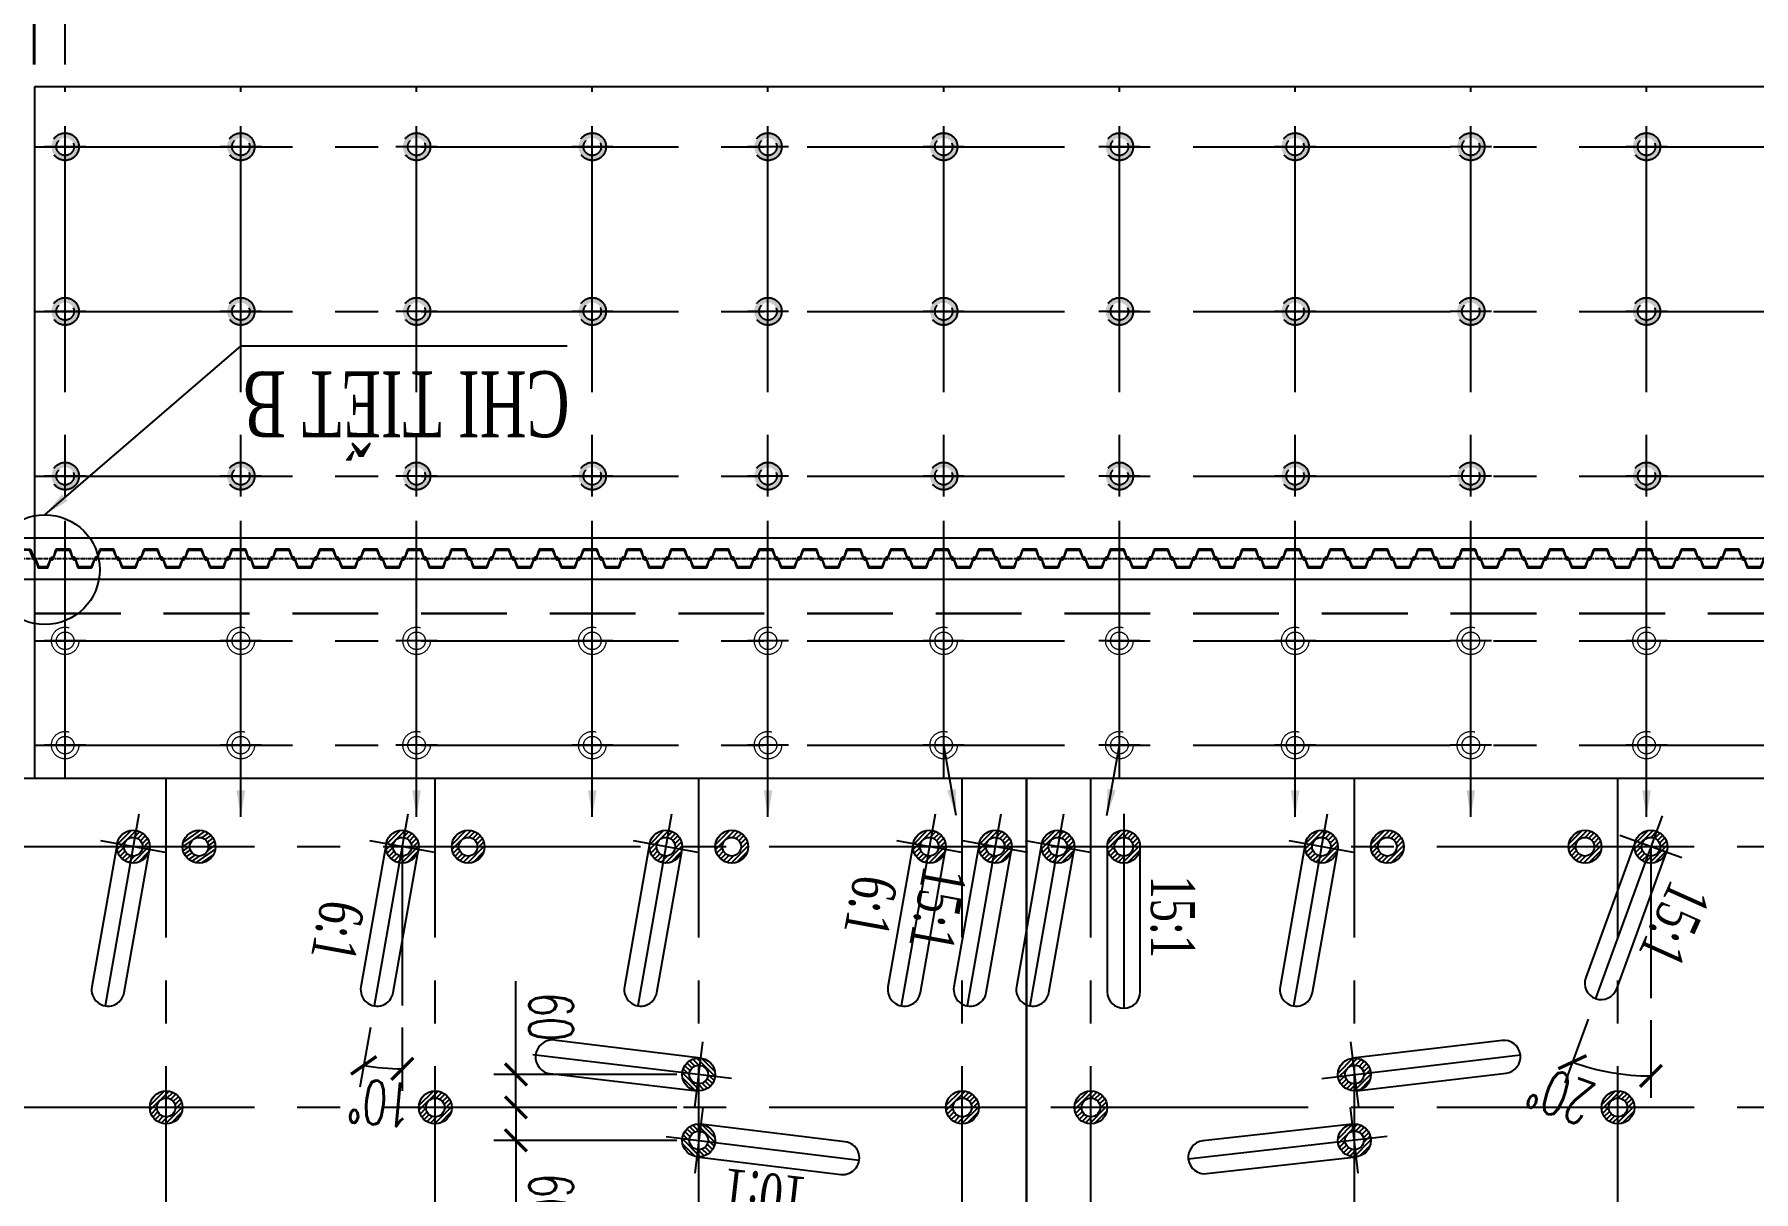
# Model space of a CAD drawing. Extents: x -57534 to 10615, y -13723 to 96319.
# Drawn here: x -26724 to -23593, y 48929 to 51037 of the extents above; entities that cross this region are included whole.
import ezdxf
from ezdxf.enums import TextEntityAlignment as Align

# ---------------------------------------------------------------- set-up
doc = ezdxf.new("R2010")
doc.units = 0
doc.header["$LTSCALE"] = 5
doc.header["$MEASUREMENT"] = 0
for name, pattern in [('CENTER', [2, 1.25, -0.25, 0.25, -0.25]), ('CENTER2', [1.125, 0.75, -0.125, 0.125, -0.125]), ('HIDDEN', [0.375, 0.25, -0.125])]:
    doc.linetypes.add(name, pattern=pattern)
doc.layers.get('0').update_dxf_attribs({"linetype": 'CONTINUOUS'})
doc.layers.get('DEFPOINTS').update_dxf_attribs({"linetype": 'CONTINUOUS'})
for name, color, linetype in [('BORDER', 2, 'CONTINUOUS'), ('CENTER', 9, 'CENTER2'), ('Coc', 2, 'CONTINUOUS'), ('Cochh', 7, 'CONTINUOUS'), ('Cu', 230, 'CONTINUOUS'), ('Dam', 4, 'CONTINUOUS'), ('DIMENSION', 4, 'CONTINUOUS'), ('HATCH', 7, 'CONTINUOUS'), ('PILE-D600', 20, 'CONTINUOUS'), ('STEEL', 1, 'CONTINUOUS'), ('TEXT', 3, 'CONTINUOUS')]:
    doc.layers.add(name, color=color, linetype=linetype)
doc.layers.add('Border k in', color=241, linetype='CONTINUOUS', lineweight=30, plot=False)
doc.layers.add('KHUAT', color=235, linetype='HIDDEN', lineweight=18)
doc.styles.add('DIM', font='romans.shx', dxfattribs={"width": 0.65})
doc.styles.add('THUONG', font='vntimeh.shx', dxfattribs={"width": 0.65})
doc.dimstyles.new('1-400', dxfattribs={"dimscale": 400, "dimtxt": 0.22, "dimasz": 0.12, "dimexe": 0.1, "dimexo": 0.1, "dimgap": 0.08, "dimtad": 1, "dimdec": 0, "dimzin": 0, "dimdsep": 46, "dimtxsty": 'DIM', "dimblk": 'ARCHTICK', "dimcen": 0.15, "dimdle": 0.1, "dimclrd": 4, "dimclre": 7, "dimclrt": 2, "dimaunit": 1, "dimadec": 0, "dimazin": 0, "dimtfac": 1, "dimtdec": 0, "dimtix": 1, "dimtmove": 1, "dimatfit": 3, "dimfxl": 1, "dimtolj": 1, "dimtzin": 0, "dimarcsym": 0})
doc.dimstyles.new('400.Ph', dxfattribs={"dimscale": 400, "dimtxt": 0.2, "dimasz": 0.1, "dimexe": 0.1, "dimexo": 0.1, "dimgap": 0.06, "dimtad": 1, "dimdec": 0, "dimzin": 0, "dimdsep": 46, "dimtxsty": 'DIM', "dimblk": 'ARCHTICK', "dimcen": 0.15, "dimdle": 0.1, "dimclrd": 256, "dimclre": 7, "dimclrt": 6, "dimadec": 0, "dimazin": 0, "dimtfac": 1, "dimtdec": 0, "dimtix": 1, "dimtmove": 0, "dimatfit": 3, "dimfxl": 1, "dimtolj": 1, "dimtzin": 0, "dimarcsym": 0})

# ---------------------------------------------------------------- blocks, each defined once
blk = doc.blocks.new('CocD500_HH')
at = {"layer": 'CENTER', "ltscale": 50}
for p, q in [((0, 37.5), (0, -37.5)), ((-37.5, 0), (37.5, 0))]:
    blk.add_line(p, q, dxfattribs=at)
at = {"layer": 'KHUAT', "ltscale": 100}
for radius in [25, 16]:
    blk.add_circle((0, 0), radius, dxfattribs=at)
blk = doc.blocks.new('_ArchTick')
at = {"color": 0, "linetype": 'ByBlock', "const_width": 0.15}
blk.add_lwpolyline([(-0.5, -0.5), (0.5, 0.5)], dxfattribs=at)
blk = doc.blocks.new('cocbs')
at = {"layer": 'Coc'}
h = blk.add_hatch(color=256, dxfattribs=at)
h.paths.add_polyline_path([(-46596.3, 9805.7), (-46596.3, 9796.7, -0.414214), (-46580.3, 9780.7), (-46571.3, 9780.7, 0.414214)])
h.paths.add_polyline_path([(-46571.3, 9780.7), (-46580.3, 9780.7, -0.414214), (-46596.3, 9764.7), (-46596.3, 9755.7, 0.414214)])
h.paths.add_polyline_path([(-46612.3, 9780.7), (-46621.3, 9780.7, 0.414214), (-46596.3, 9755.7), (-46596.3, 9764.7, -0.414214)])
h.paths.add_polyline_path([(-46596.3, 9796.7), (-46596.3, 9805.7, 0.414214), (-46621.3, 9780.7), (-46612.3, 9780.7, -0.414214)])
at = {"layer": 'Coc', "color": 8, "linetype": 'HIDDEN', "ltscale": 50}
for radius in [25, 16]:
    blk.add_circle((-46596.3, 9780.7), radius, dxfattribs=at)
at = {"layer": 'Cochh', "linetype": 'CENTER', "ltscale": 25}
for p, q in [((-46596.3, 9818.2), (-46596.3, 9743.2)), ((-46633.8, 9780.7), (-46558.8, 9780.7))]:
    blk.add_line(p, q, dxfattribs=at)
blk = doc.blocks.new('*D166')
at = {"layer": 'DEFPOINTS', "color": 0}
for p in [(-33730.1, 9967.7), (-33675.1, 9967.7), (-33675.1, 9620.6)]:
    blk.add_point(p, dxfattribs=at)
at = {"layer": 'DIMENSION', "color": 7, "lineweight": -2}
for p, q in [((-33730.1, 9927.7), (-33730.1, 9580.6)), ((-33675.1, 9927.7), (-33675.1, 9580.6))]:
    blk.add_line(p, q, dxfattribs=at)
at = {"layer": 'DIMENSION', "lineweight": -2}
for p, q in [((-33770.1, 9620.6), (-33635.1, 9620.6)), ((-33702.6, 9620.6), (-33750.2, 9440.5)), ((-33750.2, 9440.5), (-33882.4, 9440.5))]:
    blk.add_line(p, q, dxfattribs=at)
at = {"layer": 'DIMENSION', "lineweight": -2, "xscale": 40, "yscale": 40, "zscale": 40, "rotation": 180}
blk.add_blockref('_ArchTick', (-33730.1, 9620.6), dxfattribs=at)
at = {"layer": 'DIMENSION', "lineweight": -2, "xscale": 40, "yscale": 40, "zscale": 40}
blk.add_blockref('_ArchTick', (-33675.1, 9620.6), dxfattribs=at)
at = {"layer": 'DIMENSION', "color": 6, "insert": (-33816.3, 9504.5), "char_height": 80, "attachment_point": 5, "style": 'DIM'}
blk.add_mtext('\\A1;55', dxfattribs=at)
blk = doc.blocks.new('*D167')
at = {"layer": 'DEFPOINTS', "color": 0}
for p in [(-33673.1, 9967.7), (-33623.1, 9967.7), (-33623.1, 9620.6)]:
    blk.add_point(p, dxfattribs=at)
at = {"layer": 'DIMENSION', "color": 7, "lineweight": -2}
for p, q in [((-33673.1, 9927.7), (-33673.1, 9580.6)), ((-33623.1, 9927.7), (-33623.1, 9580.6))]:
    blk.add_line(p, q, dxfattribs=at)
at = {"layer": 'DIMENSION', "lineweight": -2}
for p, q in [((-33713.1, 9620.6), (-33583.1, 9620.6)), ((-33648.1, 9620.6), (-33608.7, 9440.6)), ((-33608.7, 9440.6), (-33476.5, 9440.6))]:
    blk.add_line(p, q, dxfattribs=at)
at = {"layer": 'DIMENSION', "lineweight": -2, "xscale": 40, "yscale": 40, "zscale": 40, "rotation": 180}
blk.add_blockref('_ArchTick', (-33673.1, 9620.6), dxfattribs=at)
at = {"layer": 'DIMENSION', "lineweight": -2, "xscale": 40, "yscale": 40, "zscale": 40}
blk.add_blockref('_ArchTick', (-33623.1, 9620.6), dxfattribs=at)
at = {"layer": 'DIMENSION', "color": 6, "insert": (-33542.6, 9504.6), "char_height": 80, "attachment_point": 5, "style": 'DIM'}
blk.add_mtext('\\A1;50', dxfattribs=at)
blk = doc.blocks.new('*D266')
at = {"layer": 'DEFPOINTS', "color": 0}
for p in [(-59230.4, 11767.5), (-59278.9, 11628.7), (-59178.2, 11629.4), (-59278.9, 11352.7), (-59299.4, 11296.3)]:
    blk.add_point(p, dxfattribs=at)
at = {"layer": 'DIMENSION', "color": 7, "lineweight": -2}
for p, q in [((-59278.9, 11668.7), (-59278.9, 11810.3)), ((-59164.5, 11667), (-59122.3, 11782.7))]:
    blk.add_line(p, q, dxfattribs=at)
at = {"layer": 'DIMENSION', "lineweight": -2}
blk.add_arc((-59278.9, 11352.7), 417.6, 70, 90, dxfattribs=at)
at = {"layer": 'DIMENSION', "lineweight": -2, "xscale": 40, "yscale": 40, "zscale": 40}
for p, rotation in [((-59278.9, 11770.3), 179.9999999999996), ((-59136, 11745.2), 340.0000000000064)]:
    blk.add_blockref('_ArchTick', p, dxfattribs=dict(at, rotation=rotation))
at = {"layer": 'DIMENSION', "color": 6, "insert": (-59114.1, 11805.3), "char_height": 80, "attachment_point": 5, "rotation": 340, "style": 'DIM'}
blk.add_mtext('\\A1;20°', dxfattribs=at)
blk = doc.blocks.new('*D302')
at = {"layer": 'DEFPOINTS', "color": 0}
for p in [(-67972.6, 11754.5), (-68019.5, 11642.2), (-67968.4, 11642.7), (-68019.5, 11352.7), (-68029.9, 11293.6)]:
    blk.add_point(p, dxfattribs=at)
at = {"layer": 'DIMENSION', "color": 7, "lineweight": -2}
for p, q in [((-68019.5, 11682.2), (-68019.5, 11797.3)), ((-67961.5, 11682), (-67942.3, 11790.5))]:
    blk.add_line(p, q, dxfattribs=at)
at = {"layer": 'DIMENSION', "lineweight": -2}
blk.add_arc((-68019.5, 11352.7), 404.6, 80, 90, dxfattribs=at)
at = {"layer": 'DIMENSION', "lineweight": -2, "xscale": 40, "yscale": 40, "zscale": 40}
for p, rotation in [((-68019.5, 11757.3), 179.9999999999964), ((-67949.3, 11751.1), 350.000000000006)]:
    blk.add_blockref('_ArchTick', p, dxfattribs=dict(at, rotation=rotation))
at = {"layer": 'DIMENSION', "color": 6, "insert": (-67978.7, 11819.5), "char_height": 80, "attachment_point": 5, "rotation": 355, "style": 'DIM'}
blk.add_mtext('\\A1;10°', dxfattribs=at)
blk = doc.blocks.new('*D303')
at = {"layer": 'DEFPOINTS', "color": 0}
for p in [(-68559.5, 11827.7), (-68226.5, 11827.7), (-68559.5, 11767.7)]:
    blk.add_point(p, dxfattribs=at)
at = {"layer": 'DIMENSION', "color": 7, "lineweight": -2}
for p, q in [((-68519.5, 11827.7), (-68186.5, 11827.7)), ((-68519.5, 11767.7), (-68186.5, 11767.7))]:
    blk.add_line(p, q, dxfattribs=at)
at = {"layer": 'DIMENSION', "lineweight": -2}
for p, q in [((-68226.5, 11827.7), (-68226.5, 11727.7)), ((-68226.5, 11767.7), (-68226.5, 11598))]:
    blk.add_line(p, q, dxfattribs=at)
at = {"layer": 'DIMENSION', "lineweight": -2, "xscale": 40, "yscale": 40, "zscale": 40}
for p, rotation in [((-68226.5, 11827.7), 90), ((-68226.5, 11767.7), 270)]:
    blk.add_blockref('_ArchTick', p, dxfattribs=dict(at, rotation=rotation))
at = {"layer": 'DIMENSION', "color": 6, "insert": (-68290.5, 11662.8), "char_height": 80, "attachment_point": 5, "rotation": 90, "style": 'DIM'}
blk.add_mtext('\\A1;60', dxfattribs=at)
blk = doc.blocks.new('*D304')
at = {"layer": 'DEFPOINTS', "color": 0}
for p in [(-68559.5, 11887.7), (-68559.5, 11827.7), (-68226.5, 11827.7)]:
    blk.add_point(p, dxfattribs=at)
at = {"layer": 'DIMENSION', "lineweight": -2}
for p, q in [((-68226.5, 11887.7), (-68226.5, 12057.4)), ((-68226.5, 11827.7), (-68226.5, 11927.7))]:
    blk.add_line(p, q, dxfattribs=at)
at = {"layer": 'DIMENSION', "color": 7, "lineweight": -2}
for p, q in [((-68519.5, 11887.7), (-68186.5, 11887.7)), ((-68519.5, 11827.7), (-68186.5, 11827.7))]:
    blk.add_line(p, q, dxfattribs=at)
at = {"layer": 'DIMENSION', "lineweight": -2, "xscale": 40, "yscale": 40, "zscale": 40}
for p, rotation in [((-68226.5, 11887.7), 90), ((-68226.5, 11827.7), 270)]:
    blk.add_blockref('_ArchTick', p, dxfattribs=dict(at, rotation=rotation))
at = {"layer": 'DIMENSION', "color": 6, "insert": (-68290.5, 11992.5), "char_height": 80, "attachment_point": 5, "rotation": 90, "style": 'DIM'}
blk.add_mtext('\\A1;60', dxfattribs=at)
blk = doc.blocks.new('Cu thep kieu IVL')
at = {"layer": 'CENTER'}
for p, q in [((-20, 19.2), (-20, 14.8)), ((20, 19.2), (20, 14.8))]:
    blk.add_line(p, q, dxfattribs=at)
at = {"layer": 'Cu'}
blk.add_lwpolyline([(-11.6, 2.3, 0.331206), (-10.7, 1.6), (10.7, 1.6, 0.331206), (11.6, 2.3), (18.1, 18.4, -0.331206), (19.1, 19.2), (20.3, 19.2, -0.223582), (21.5, 18.6, -0.452935), (21.1, 16.7), (20, 16.2, -0.518485), (19.2, 16.4, -0.300037), (19.7, 16.9), (20.7, 17.4, 0.427626), (20.8, 18.1, 0.215462), (20.3, 18.4), (19.5, 18.4, 0.331206), (18.7, 17.8), (13.4, 1.3, -0.331206), (11.7, 0), (-11.7, 0, -0.331206), (-13.4, 1.3), (-18.7, 17.8, 0.331206), (-19.5, 18.4), (-20.3, 18.4, 0.215462), (-20.8, 18.1, 0.427626), (-20.7, 17.4), (-19.7, 16.9, -0.300037), (-19.2, 16.4, -0.518485), (-20, 16.2), (-21.1, 16.7, -0.452935), (-21.5, 18.6, -0.223582), (-20.3, 19.2), (-19.1, 19.2, -0.331206), (-18.1, 18.4)], format="xyb", close=True, dxfattribs=at)
blk = doc.blocks.new('*U418')
at = {"layer": 'STEEL', "rotation": 180}
for p in [(3720, 34), (3800, 34), (3880, 34), (3960, 34), (4040, 34), (4120, 34), (4200, 34), (4280, 34), (4360, 34), (4440, 34), (4520, 34), (4600, 34), (4680, 34), (4760, 34), (4840, 34), (4920, 34), (5000, 34), (5080, 34), (5160, 34), (5240, 34), (5320, 34), (5400, 34), (5480, 34), (5560, 34), (5640, 34), (5720, 34), (5800, 34), (5880, 34), (5960, 34), (6040, 34), (6120, 34), (6200, 34), (6280, 34), (6360, 34), (6440, 34), (6520, 34), (6600, 34), (6680, 34), (6760, 34)]:
    blk.add_blockref('Cu thep kieu IVL', p, dxfattribs=at)
at = {"layer": 'STEEL'}
for p in [(3680, 0), (3760, 0), (3840, 0), (3920, 0), (4000, 0), (4080, 0), (4160, 0), (4240, 0), (4320, 0), (4400, 0), (4480, 0), (4560, 0), (4640, 0), (4720, 0), (4800, 0), (4880, 0), (4960, 0), (5040, 0), (5120, 0), (5200, 0), (5280, 0), (5360, 0), (5440, 0), (5520, 0), (5600, 0), (5680, 0), (5760, 0), (5840, 0), (5920, 0), (6000, 0), (6080, 0), (6160, 0), (6240, 0), (6320, 0), (6400, 0), (6480, 0), (6560, 0), (6640, 0), (6720, 0)]:
    blk.add_blockref('Cu thep kieu IVL', p, dxfattribs=at)
blk = doc.blocks.new('*U419')
at = {"layer": 'STEEL'}
blk.add_blockref('Cu thep kieu IVL', (0, 0), dxfattribs=at)
blk = doc.blocks.new('pd2')
at = {"layer": 'HATCH'}
h = blk.add_hatch(dxfattribs=at)
h.set_pattern_fill('ANSI31', color=256, scale=50, angle=90, style=0)
h.set_pattern_definition([(45, (-78372.089, 19956.461), (4.4194174, -4.4194174), [])])
h.paths.add_polyline_path([(-58738.9, 11857.7, -1), (-58738.9, 11917.7, -1)])
h.paths.add_polyline_path([(-58738.9, 11904.7, 1), (-58738.9, 11870.7, 1)], flags=16)
h = blk.add_hatch(dxfattribs=at)
h.set_pattern_fill('ANSI31', color=256, scale=50, style=0)
h.set_pattern_definition([(45, (-51150.098, -7805.5305), (-4.4194174, 4.4194174), [])])
h.paths.add_polyline_path([(-59248.9, 11827.7, 1), (-59188.9, 11827.7, 1)])
h.paths.add_polyline_path([(-59201.9, 11827.7, -1), (-59235.9, 11827.7, -1)], flags=16)
h = blk.add_hatch(dxfattribs=at)
h.set_pattern_fill('ANSI31', color=256, scale=50, style=0)
h.set_pattern_definition([(45, (-50190.098, -7805.5305), (-4.4194174, 4.4194174), [])])
h.paths.add_polyline_path([(-58288.9, 11827.7, 1), (-58228.9, 11827.7, 1)])
h.paths.add_polyline_path([(-58241.9, 11827.7, -1), (-58275.9, 11827.7, -1)], flags=16)
h = blk.add_hatch(dxfattribs=at)
h.set_pattern_fill('ANSI31', color=256, scale=50, angle=90, style=0)
h.set_pattern_definition([(45, (-78372.089, 19836.461), (4.4194174, -4.4194174), [])])
h.paths.add_polyline_path([(-58738.9, 11737.7, -1), (-58738.9, 11797.7, -1)])
h.paths.add_polyline_path([(-58738.9, 11784.7, 1), (-58738.9, 11750.7, 1)], flags=16)
h = blk.add_hatch(dxfattribs=at)
h.set_pattern_fill('ANSI31', color=256, scale=50, style=0)
h.set_pattern_definition([(45, (-51210.098, -8280.5305), (-4.4194174, 4.4194174), [])])
h.paths.add_polyline_path([(-59308.9, 11352.7, 1), (-59248.9, 11352.7, 1)])
h.paths.add_polyline_path([(-59261.9, 11352.7, -1), (-59295.9, 11352.7, -1)], flags=16)
h = blk.add_hatch(dxfattribs=at)
h.set_pattern_fill('ANSI31', color=256, scale=50, style=0)
h.set_pattern_definition([(45, (-51090.098, -8280.5305), (-4.4194174, 4.4194174), [])])
h.paths.add_polyline_path([(-59188.9, 11352.7, 1), (-59128.9, 11352.7, 1)])
h.paths.add_polyline_path([(-59141.9, 11352.7, -1), (-59175.9, 11352.7, -1)], flags=16)
h = blk.add_hatch(dxfattribs=at)
h.set_pattern_fill('ANSI31', color=256, scale=50, style=0)
h.set_pattern_definition([(45, (-50730.098, -8280.5305), (-4.4194174, 4.4194174), [])])
h.paths.add_polyline_path([(-58828.9, 11352.7, 1), (-58768.9, 11352.7, 1)])
h.paths.add_polyline_path([(-58781.9, 11352.7, -1), (-58815.9, 11352.7, -1)], flags=16)
h = blk.add_hatch(dxfattribs=at)
h.set_pattern_fill('ANSI31', color=256, scale=50, style=0)
h.set_pattern_definition([(45, (-50610.098, -8280.5305), (-4.4194174, 4.4194174), [])])
h.paths.add_polyline_path([(-58708.9, 11352.7, 1), (-58648.9, 11352.7, 1)])
h.paths.add_polyline_path([(-58661.9, 11352.7, -1), (-58695.9, 11352.7, -1)], flags=16)
h = blk.add_hatch(dxfattribs=at)
h.set_pattern_fill('ANSI31', color=256, scale=50, style=0)
h.set_pattern_definition([(45, (-50250.098, -8280.5305), (-4.4194174, 4.4194174), [])])
h.paths.add_polyline_path([(-58348.9, 11352.7, 1), (-58288.9, 11352.7, 1)])
h.paths.add_polyline_path([(-58301.9, 11352.7, -1), (-58335.9, 11352.7, -1)], flags=16)
h = blk.add_hatch(dxfattribs=at)
h.set_pattern_fill('ANSI31', color=256, scale=50, style=0)
h.set_pattern_definition([(45, (-50130.098, -8280.5305), (-4.4194174, 4.4194174), [])])
h.paths.add_polyline_path([(-58228.9, 11352.7, 1), (-58168.9, 11352.7, 1)])
h.paths.add_polyline_path([(-58181.9, 11352.7, -1), (-58215.9, 11352.7, -1)], flags=16)
at = {"layer": 'BORDER'}
blk.add_lwpolyline([(-58141.9, 13627.7), (-58141.9, 11227.7), (-65685.9, 11227.7), (-65685.9, 13627.7)], dxfattribs=at)
at = {"layer": 'CENTER', "ltscale": 125}
for p, q in [((-59218.9, 13627.7), (-59218.9, 11227.7)), ((-58738.9, 13627.7), (-58738.9, 11227.7)), ((-58258.9, 13627.7), (-58258.9, 11227.7)), ((-58745.9, 11947.3), (-58731.9, 11828.1)), ((-58798.5, 11880.7), (-58436.4, 11922)), ((-65685.9, 11827.7), (-58141.9, 11827.7)), ((-58731.6, 11708.1), (-58746.2, 11827.2)), ((-58679.3, 11775), (-59041.1, 11731.8)), ((-59299.4, 11296.3), (-59178.2, 11629.4)), ((-58689.3, 11293.6), (-58627.7, 11642.7)), ((-58318.9, 11292.7), (-58318.9, 11647.1)), ((-58209.3, 11293.6), (-58147.7, 11642.7)), ((-59335.2, 11373.2), (-59222.5, 11332.2)), ((-65685.9, 11352.7), (-58141.9, 11352.7)), ((-58738, 11363.1), (-58619.8, 11342.3)), ((-58258, 11363.1), (-58139.8, 11342.3))]:
    blk.add_line(p, q, dxfattribs=at)
at = {"layer": 'DIMENSION'}
blk.add_line((-59278.9, 11352.7), (-59278.9, 11628.7), dxfattribs=at)
at = {"layer": 'PILE-D600', "linetype": 'Continuous', "ltscale": 0.7}
for points in [[(-58735.4, 11857.9), (-58462.7, 11888.7, 1), (-58469.7, 11948.3), (-58742.4, 11917.5)], [(-58742.5, 11797.5), (-59015, 11765.2, 1), (-59007.7, 11705.7), (-58735.2, 11737.9)], [(-59250.7, 11342.4), (-59160.2, 11590.9, 1), (-59216.6, 11611.4), (-59307.1, 11363)], [(-58649.3, 11347.5), (-58603.4, 11607.9, 1), (-58662.5, 11618.3), (-58708.4, 11357.9)], [(-58288.9, 11352.7), (-58288.9, 11617.1, 1), (-58348.9, 11617.1), (-58348.9, 11352.7)], [(-58169.3, 11347.5), (-58123.4, 11607.9, 1), (-58182.5, 11618.3), (-58228.4, 11357.9)]]:
    blk.add_lwpolyline(points, format="xyb", dxfattribs=at)
for centre, radius in [((-58738.9, 11887.7), 30), ((-58738.9, 11887.7), 17), ((-59218.9, 11827.7), 30), ((-59218.9, 11827.7), 17), ((-58258.9, 11827.7), 30), ((-58258.9, 11827.7), 17), ((-58738.9, 11767.7), 30), ((-58738.9, 11767.7), 17), ((-59278.9, 11352.7), 30), ((-59278.9, 11352.7), 17), ((-59158.9, 11352.7), 30), ((-59158.9, 11352.7), 17), ((-58798.9, 11352.7), 30), ((-58798.9, 11352.7), 17), ((-58678.9, 11352.7), 30), ((-58678.9, 11352.7), 17), ((-58318.9, 11352.7), 30), ((-58318.9, 11352.7), 17), ((-58198.9, 11352.7), 30), ((-58198.9, 11352.7), 17), ((-58198.9, 11352.7), 17)]:
    blk.add_circle(centre, radius, dxfattribs=at)
at = {"layer": 'TEXT', "style": 'THUONG', "width": 0.7}
for rotation, p in [(65.8894, (-59294.8, 11399.4)), (90, (-58344.4, 11405.2))]:
    blk.add_text('15:1', height=80, rotation=rotation, dxfattribs=at).set_placement(p, align=Align.BOTTOM_LEFT)
at = {"layer": 'DIMENSION'}
dim = blk.add_angular_dim_2l(base=(-59230.4, 11767.5), line1=((-59299.4, 11296.3), (-59178.2, 11629.4)), line2=((-59278.9, 11352.7), (-59278.9, 11628.7)), dimstyle='400.Ph', dxfattribs=at)
dim.commit()
dim.dimension.update_dxf_attribs({"geometry": '*D266', "text_midpoint": (-59136, 11745.2), "dimtype": 130})
blk = doc.blocks.new('pd3')
at = {"layer": 'HATCH'}
h = blk.add_hatch(dxfattribs=at)
h.set_pattern_fill('ANSI31', color=256, scale=50, angle=90, style=0)
h.set_pattern_definition([(135, (-48926.31, 19956.461), (-4.4194174, -4.4194174), [])])
h.paths.add_polyline_path([(-68559.5, 11857.7, 1), (-68559.5, 11917.7, 1)])
h.paths.add_polyline_path([(-68559.5, 11904.7, -1), (-68559.5, 11870.7, -1)], flags=16)
h = blk.add_hatch(dxfattribs=at)
h.set_pattern_fill('ANSI31', color=256, scale=50, style=0)
h.set_pattern_definition([(45, (-60970.761, -7805.5305), (-4.4194174, 4.4194174), [])])
h.paths.add_polyline_path([(-69069.5, 11827.7, 1), (-69009.5, 11827.7, 1)])
h.paths.add_polyline_path([(-69022.5, 11827.7, -1), (-69056.5, 11827.7, -1)], flags=16)
h = blk.add_hatch(dxfattribs=at)
h.set_pattern_fill('ANSI31', color=256, scale=50, style=0)
h.set_pattern_definition([(45, (-60010.761, -7805.5305), (-4.4194174, 4.4194174), [])])
h.paths.add_polyline_path([(-68109.5, 11827.7, 1), (-68049.5, 11827.7, 1)])
h.paths.add_polyline_path([(-68062.5, 11827.7, -1), (-68096.5, 11827.7, -1)], flags=16)
h = blk.add_hatch(dxfattribs=at)
h.set_pattern_fill('ANSI31', color=256, scale=50, style=0)
h.set_pattern_definition([(45, (-59520.761, -7805.5305), (-4.4194174, 4.4194174), [])])
h.paths.add_polyline_path([(-67619.5, 11827.7, 1), (-67559.5, 11827.7, 1)])
h.paths.add_polyline_path([(-67572.5, 11827.7, -1), (-67606.5, 11827.7, -1)], flags=16)
h = blk.add_hatch(dxfattribs=at)
h.set_pattern_fill('ANSI31', color=256, scale=50, angle=90, style=0)
h.set_pattern_definition([(135, (-48926.31, 19836.461), (-4.4194174, -4.4194174), [])])
h.paths.add_polyline_path([(-68559.5, 11737.7, 1), (-68559.5, 11797.7, 1)])
h.paths.add_polyline_path([(-68559.5, 11784.7, -1), (-68559.5, 11750.7, -1)], flags=16)
h = blk.add_hatch(dxfattribs=at)
h.set_pattern_fill('ANSI31', color=256, scale=50, style=0)
h.set_pattern_definition([(45, (-61030.761, -8280.5305), (-4.4194174, 4.4194174), [])])
h.paths.add_polyline_path([(-69129.5, 11352.7, 1), (-69069.5, 11352.7, 1)])
h.paths.add_polyline_path([(-69082.5, 11352.7, -1), (-69116.5, 11352.7, -1)], flags=16)
h = blk.add_hatch(dxfattribs=at)
h.set_pattern_fill('ANSI31', color=256, scale=50, style=0)
h.set_pattern_definition([(45, (-60910.761, -8280.5305), (-4.4194174, 4.4194174), [])])
h.paths.add_polyline_path([(-69009.5, 11352.7, 1), (-68949.5, 11352.7, 1)])
h.paths.add_polyline_path([(-68962.5, 11352.7, -1), (-68996.5, 11352.7, -1)], flags=16)
h = blk.add_hatch(dxfattribs=at)
h.set_pattern_fill('ANSI31', color=256, scale=50, style=0)
h.set_pattern_definition([(45, (-60550.761, -8280.5305), (-4.4194174, 4.4194174), [])])
h.paths.add_polyline_path([(-68649.5, 11352.7, 1), (-68589.5, 11352.7, 1)])
h.paths.add_polyline_path([(-68602.5, 11352.7, -1), (-68636.5, 11352.7, -1)], flags=16)
h = blk.add_hatch(dxfattribs=at)
h.set_pattern_fill('ANSI31', color=256, scale=50, style=0)
h.set_pattern_definition([(45, (-60430.761, -8280.5305), (-4.4194174, 4.4194174), [])])
h.paths.add_polyline_path([(-68529.5, 11352.7, 1), (-68469.5, 11352.7, 1)])
h.paths.add_polyline_path([(-68482.5, 11352.7, -1), (-68516.5, 11352.7, -1)], flags=16)
h = blk.add_hatch(dxfattribs=at)
h.set_pattern_fill('ANSI31', color=256, scale=50, style=0)
h.set_pattern_definition([(45, (-60070.761, -8280.5305), (-4.4194174, 4.4194174), [])])
h.paths.add_polyline_path([(-68169.5, 11352.7, 1), (-68109.5, 11352.7, 1)])
h.paths.add_polyline_path([(-68122.5, 11352.7, -1), (-68156.5, 11352.7, -1)], flags=16)
h = blk.add_hatch(dxfattribs=at)
h.set_pattern_fill('ANSI31', color=256, scale=50, style=0)
h.set_pattern_definition([(45, (-59950.761, -8280.5305), (-4.4194174, 4.4194174), [])])
h.paths.add_polyline_path([(-68049.5, 11352.7, 1), (-67989.5, 11352.7, 1)])
h.paths.add_polyline_path([(-68002.5, 11352.7, -1), (-68036.5, 11352.7, -1)], flags=16)
h = blk.add_hatch(dxfattribs=at)
h.set_pattern_fill('ANSI31', color=256, scale=50, angle=-10, style=0)
h.set_pattern_definition([(35, (-63112.6167, -9383.385), (-3.5848527, 5.1197003), [])])
h.paths.add_polyline_path([(-67679.1, 11357.9, 1), (-67620, 11347.5, 1)])
h.paths.add_polyline_path([(-67632.8, 11349.7, -1), (-67666.3, 11355.6, -1)], flags=16)
h = blk.add_hatch(dxfattribs=at)
h.set_pattern_fill('ANSI31', color=256, scale=50, style=0)
h.set_pattern_definition([(45, (-59460.761, -8280.5305), (-4.4194174, 4.4194174), [])])
h.paths.add_polyline_path([(-67559.5, 11352.7, 1), (-67499.5, 11352.7, 1)])
h.paths.add_polyline_path([(-67512.5, 11352.7, -1), (-67546.5, 11352.7, -1)], flags=16)
at = {"layer": 'BORDER'}
blk.add_lwpolyline([(-61612.5, 13627.7), (-61612.5, 11227.7), (-69156.5, 11227.7), (-69156.5, 13627.7)], dxfattribs=at)
at = {"layer": 'CENTER', "ltscale": 125}
for p, q in [((-69039.5, 13627.7), (-69039.5, 11227.7)), ((-68559.5, 13627.7), (-68559.5, 11227.7)), ((-68079.5, 13627.7), (-68079.5, 11227.7)), ((-67589.5, 13627.7), (-67589.5, 11227.7)), ((-68566.8, 11828.1), (-68552.2, 11947.2)), ((-68500, 11880.4), (-68851.8, 11923.6)), ((-69156.5, 11827.7), (-61612.5, 11827.7)), ((-68552.2, 11827.2), (-68566.8, 11708.1)), ((-68619.1, 11775), (-68257.3, 11731.8)), ((-69109.9, 11293.6), (-69048.4, 11642.7)), ((-68989.9, 11293.6), (-68928.4, 11642.7)), ((-68509.9, 11293.6), (-68448.4, 11642.7)), ((-68029.9, 11293.6), (-67968.4, 11642.7)), ((-67539.9, 11293.6), (-67478.4, 11642.7)), ((-69158.6, 11363.1), (-69040.4, 11342.3)), ((-69156.5, 11352.7), (-61612.5, 11352.7)), ((-69038.6, 11363.1), (-68920.4, 11342.3)), ((-68558.6, 11363.1), (-68440.4, 11342.3)), ((-68078.6, 11363.1), (-67960.4, 11342.3)), ((-67588.6, 11363.1), (-67470.4, 11342.3))]:
    blk.add_line(p, q, dxfattribs=at)
at = {"layer": 'DIMENSION'}
blk.add_line((-68019.5, 11352.7), (-68019.5, 11642.2), dxfattribs=at)
at = {"layer": 'PILE-D600', "linetype": 'Continuous', "ltscale": 0.7}
for points in [[(-68555.9, 11917.5), (-68818.3, 11949.7, 1), (-68825.7, 11890.1), (-68563.2, 11857.9)], [(-68563.2, 11737.9), (-68300.7, 11705.7, 0.96746), (-68283.4, 11765.2), (-68555.9, 11797.5)], [(-69070, 11347.5), (-69024.1, 11607.9, 1), (-69083.2, 11618.3), (-69129.1, 11357.9)], [(-68950, 11347.5), (-68904.1, 11607.9, 1), (-68963.2, 11618.3), (-69009.1, 11357.9)], [(-68470, 11347.5), (-68424.1, 11607.9, 1), (-68483.2, 11618.3), (-68529.1, 11357.9)], [(-67990, 11347.5), (-67944.1, 11607.9, 1), (-68003.2, 11618.3), (-68049.1, 11357.9)], [(-67500, 11347.5), (-67454.1, 11607.9, 1), (-67513.2, 11618.3), (-67559.1, 11357.9)]]:
    blk.add_lwpolyline(points, format="xyb", dxfattribs=at)
for centre, radius in [((-68559.5, 11887.7), 30), ((-68559.5, 11887.7), 17), ((-69039.5, 11827.7), 30), ((-69039.5, 11827.7), 17), ((-68079.5, 11827.7), 30), ((-68079.5, 11827.7), 17), ((-67589.5, 11827.7), 30), ((-67589.5, 11827.7), 17), ((-68559.5, 11767.7), 30), ((-68559.5, 11767.7), 17), ((-69099.5, 11352.7), 30), ((-69099.5, 11352.7), 17), ((-68979.5, 11352.7), 30), ((-68979.5, 11352.7), 17), ((-68619.5, 11352.7), 30), ((-68619.5, 11352.7), 17), ((-68499.5, 11352.7), 30), ((-68499.5, 11352.7), 17), ((-68139.5, 11352.7), 30), ((-68139.5, 11352.7), 17), ((-68019.5, 11352.7), 30), ((-68019.5, 11352.7), 17), ((-67649.5, 11352.7), 30), ((-67649.5, 11352.7), 17), ((-67529.5, 11352.7), 30), ((-67529.5, 11352.7), 17)]:
    blk.add_circle(centre, radius, dxfattribs=at)
at = {"layer": 'TEXT', "style": 'THUONG', "width": 0.7}
for s, rotation, p in [('10:1', 353.5324, (-68761.4, 11931.7)), ('15:1', 79.5709, (-68946, 11380.7)), ('6:1', 79.5709, (-67849.1, 11441.8)), ('6:1', 79.5709, (-68819.8, 11396.3))]:
    blk.add_text(s, height=80, rotation=rotation, dxfattribs=at).set_placement(p, align=Align.BOTTOM_LEFT)
at = {"layer": 'DIMENSION'}
for p1, angle, picture, middle in [((-68559.5, 11887.7), 90, '*D304', (-68226.5, 11992.5)), ((-68559.5, 11767.7), 270, '*D303', (-68226.5, 11662.8))]:
    dim = blk.add_linear_dim(base=(-68226.5, 11827.7), p1=p1, p2=(-68559.5, 11827.7), angle=angle, dimstyle='400.Ph', dxfattribs=at)
    dim.commit()
    dim.dimension.update_dxf_attribs({"geometry": picture, "text_midpoint": middle, "dimtype": 128})
dim = blk.add_angular_dim_2l(base=(-67972.6, 11754.5), line1=((-68029.9, 11293.6), (-67968.4, 11642.7)), line2=((-68019.5, 11352.7), (-68019.5, 11642.2)), dimstyle='400.Ph', dxfattribs=at)
dim.commit()
dim.dimension.update_dxf_attribs({"geometry": '*D302', "text_midpoint": (-67978.7, 11819.5)})
blk = doc.blocks.new('A$C7E87390C')
at = {"layer": 'BORDER'}
for p, q in [((17662.5, 5299.4), (10832.5, 5299.4)), ((17662.5, 5299.4), (10832.5, 5299.4)), ((17662.5, 5299.4), (17662.5, 4039.4)), ((17662.5, 4039.4), (10832.5, 4039.4))]:
    blk.add_line(p, q, dxfattribs=at)
at = {"layer": 'Border k in', "linetype": 'HIDDEN', "ltscale": 125}
blk.add_line((17662.5, 4999.4), (10832.5, 4999.4), dxfattribs=at)
at = {"layer": 'CENTER', "ltscale": 125}
for p, q in [((14727.5, 5299.4), (14727.5, 4039.4)), ((15047.5, 5299.4), (15047.5, 4039.4)), ((15367.5, 5299.4), (15367.5, 4039.4)), ((15687.5, 5299.4), (15687.5, 4039.4)), ((16007.5, 5299.4), (16007.5, 4039.4)), ((16327.5, 5299.4), (16327.5, 4039.4)), ((16647.5, 5299.4), (16647.5, 4039.4)), ((16967.5, 5299.4), (16967.5, 4039.4)), ((17287.5, 5299.4), (17287.5, 4039.4)), ((17607.5, 5299.4), (17607.5, 4039.4)), ((17662.5, 5239.4), (10832.5, 5239.4)), ((17662.5, 5049.4), (10832.5, 5049.4)), ((17662.5, 4749.4), (10832.5, 4749.4)), ((17662.5, 4449.4), (10832.5, 4449.4)), ((17662.5, 4149.4), (10832.5, 4149.4))]:
    blk.add_line(p, q, dxfattribs=at)
at = {"layer": 'CENTER', "ltscale": 2}
blk.add_line((38390.7, 4899.5), (4509.5, 4899.5), dxfattribs=at)
at = {"layer": 'Cu', "color": 5}
for points in [[(17663.7, 4900.4, 0.518485), (17662.9, 4900.2, 0.300037), (17663.4, 4899.7), (17664.4, 4899.2, -0.427626)], [(17664, 4898.3), (17663.2, 4898.3, -0.331206), (17662.4, 4898.9), (17657.1, 4915.4, 0.331206), (17655.4, 4916.6), (17640.1, 4916.6, 0.331206), (17638.3, 4915.4), (17633, 4898.9, -0.331206), (17632.2, 4898.3), (17631.4, 4898.3, -0.215462), (17630.9, 4898.5, -0.427626), (17631, 4899.2), (17632.1, 4899.7, 0.300037), (17632.5, 4900.2, 0.518485), (17631.7, 4900.4), (17630.7, 4899.9, 0.452935), (17630.3, 4898, 0.223582), (17631.5, 4897.5), (17632.7, 4897.5, 0.331206), (17633.6, 4898.2), (17640.1, 4913.9, -0.331206), (17641.1, 4914.6), (17654.4, 4914.6, -0.331206), (17655.3, 4913.9), (17661.8, 4898.2, 0.331206), (17662.8, 4897.5), (17664, 4897.5, 0.223582)]]:
    blk.add_lwpolyline(points, format="xyb", dxfattribs=at)
at = {"layer": 'Dam', "ltscale": 200}
for p, q in [((38260.7, 4936.9), (4550.5, 4936.9)), ((38182.5, 4861.9), (4550.5, 4861.9))]:
    blk.add_line(p, q, dxfattribs=at)
at = {"layer": 'TEXT'}
blk.add_circle((17644.5, 4919.8), 100, dxfattribs=at)
at = {"layer": 'Coc'}
for p in [(61323.8, -5031.4), (61643.8, -5031.4), (61963.8, -5031.4), (62283.8, -5031.4), (62603.8, -5031.4), (62923.8, -5031.4), (63243.8, -5031.4), (63563.8, -5031.4), (63883.8, -5031.4), (64203.8, -5031.4), (61323.8, -5331.4), (61643.8, -5331.4), (61963.8, -5331.4), (62283.8, -5331.4), (62603.8, -5331.4), (62923.8, -5331.4), (63243.8, -5331.4), (63563.8, -5331.4), (63883.8, -5331.4), (64203.8, -5331.4), (61323.8, -5631.4), (61643.8, -5631.4), (61963.8, -5631.4), (62283.8, -5631.4), (62603.8, -5631.4), (62923.8, -5631.4), (63243.8, -5631.4), (63563.8, -5631.4), (63883.8, -5631.4), (64203.8, -5631.4)]:
    blk.add_blockref('cocbs', p, dxfattribs=at)
at = {"layer": 'DIMENSION'}
for name, p in [('pd2', (73998.4, -5928.3)), ('pd3', (85013.1, -5928.3))]:
    blk.add_blockref(name, p, dxfattribs=at)
at = {"layer": 'HATCH'}
for p in [(14727.5, 5239.4), (15047.5, 5239.4), (15367.5, 5239.4), (15687.5, 5239.4), (16007.5, 5239.4), (16327.5, 5239.4), (16647.5, 5239.4), (16967.5, 5239.4), (17287.5, 5239.4), (17607.5, 5239.4), (14727.5, 5049.4), (15047.5, 5049.4), (15367.5, 5049.4), (15687.5, 5049.4), (16007.5, 5049.4), (16327.5, 5049.4), (16647.5, 5049.4), (16967.5, 5049.4), (17287.5, 5049.4), (17607.5, 5049.4)]:
    blk.add_blockref('CocD500_HH', p, dxfattribs=at)
at = {"layer": 'STEEL', "xscale": -1, "rotation": 180}
blk.add_blockref('*U418', (10851.5, 4916.5), dxfattribs=at)
at = {"layer": 'STEEL'}
blk.add_blockref('*U419', (17683.5, 4882.5), dxfattribs=at)
at = {"layer": 'TEXT', "style": 'THUONG', "width": 0.65}
blk.add_text('chi tiÕt b', height=120, dxfattribs=at).set_placement((16688.9, 4558.7))
at = {"layer": 'DIMENSION'}
for base, p1, p2, picture, middle in [((17662.5, 3692.2), (17607.5, 4039.4), (17662.5, 4039.4), '*D166', (17563.5, 3512.2)), ((17714.5, 3692.2), (17664.5, 4039.4), (17714.5, 4039.4), '*D167', (17752.9, 3512.2))]:
    dim = blk.add_linear_dim(base=base, p1=p1, p2=p2, dimstyle='400.Ph', override={"dimtmove": 1}, dxfattribs=at)
    dim.commit()
    dim.dimension.update_dxf_attribs({"geometry": picture, "text_midpoint": middle, "dimtype": 128, "insert": (51337.6, -5928.3)})
at = {"layer": 'TEXT'}
for points, override in [([(14727.5, 5369.8), (14727.5, 5239.4)], {"dimgap": 0.08, "dimtad": 0}), ([(15047.5, 5369.8), (15047.5, 5239.4)], {"dimgap": 0.08, "dimtad": 0}), ([(15367.5, 5369.8), (15367.5, 5239.4)], {"dimgap": 0.08, "dimtad": 0}), ([(15710.2, 5367.8), (15687.5, 5239.4)], {"dimgap": 0.08, "dimtad": 0}), ([(15984.9, 5367.8), (16007.5, 5239.4)], {"dimgap": 0.08, "dimtad": 0}), ([(16327.5, 5369.8), (16327.5, 5239.4)], {"dimgap": 0.08, "dimtad": 0}), ([(16647.5, 5369.8), (16647.5, 5239.4)], {"dimgap": 0.08, "dimtad": 0}), ([(16967.5, 5369.8), (16967.5, 5239.4)], {"dimgap": 0.08, "dimtad": 0}), ([(17287.5, 5369.8), (17287.5, 5239.4)], {"dimgap": 0.08, "dimtad": 0}), ([(17644.5, 4819.8), (17287, 4512.3), (16693.4, 4512.3)], {"dimtad": 0})]:
    blk.add_leader(points, dimstyle='1-400', override=override, dxfattribs=at)

msp = doc.modelspace()

# ---------------------------------------------------------------- block references
at = {"layer": 'DIMENSION', "ltscale": 5, "rotation": 180}
msp.add_blockref('A$C7E87390C', (-9060.5, 54981.5), dxfattribs=at)

doc.saveas('drawing.dxf')
